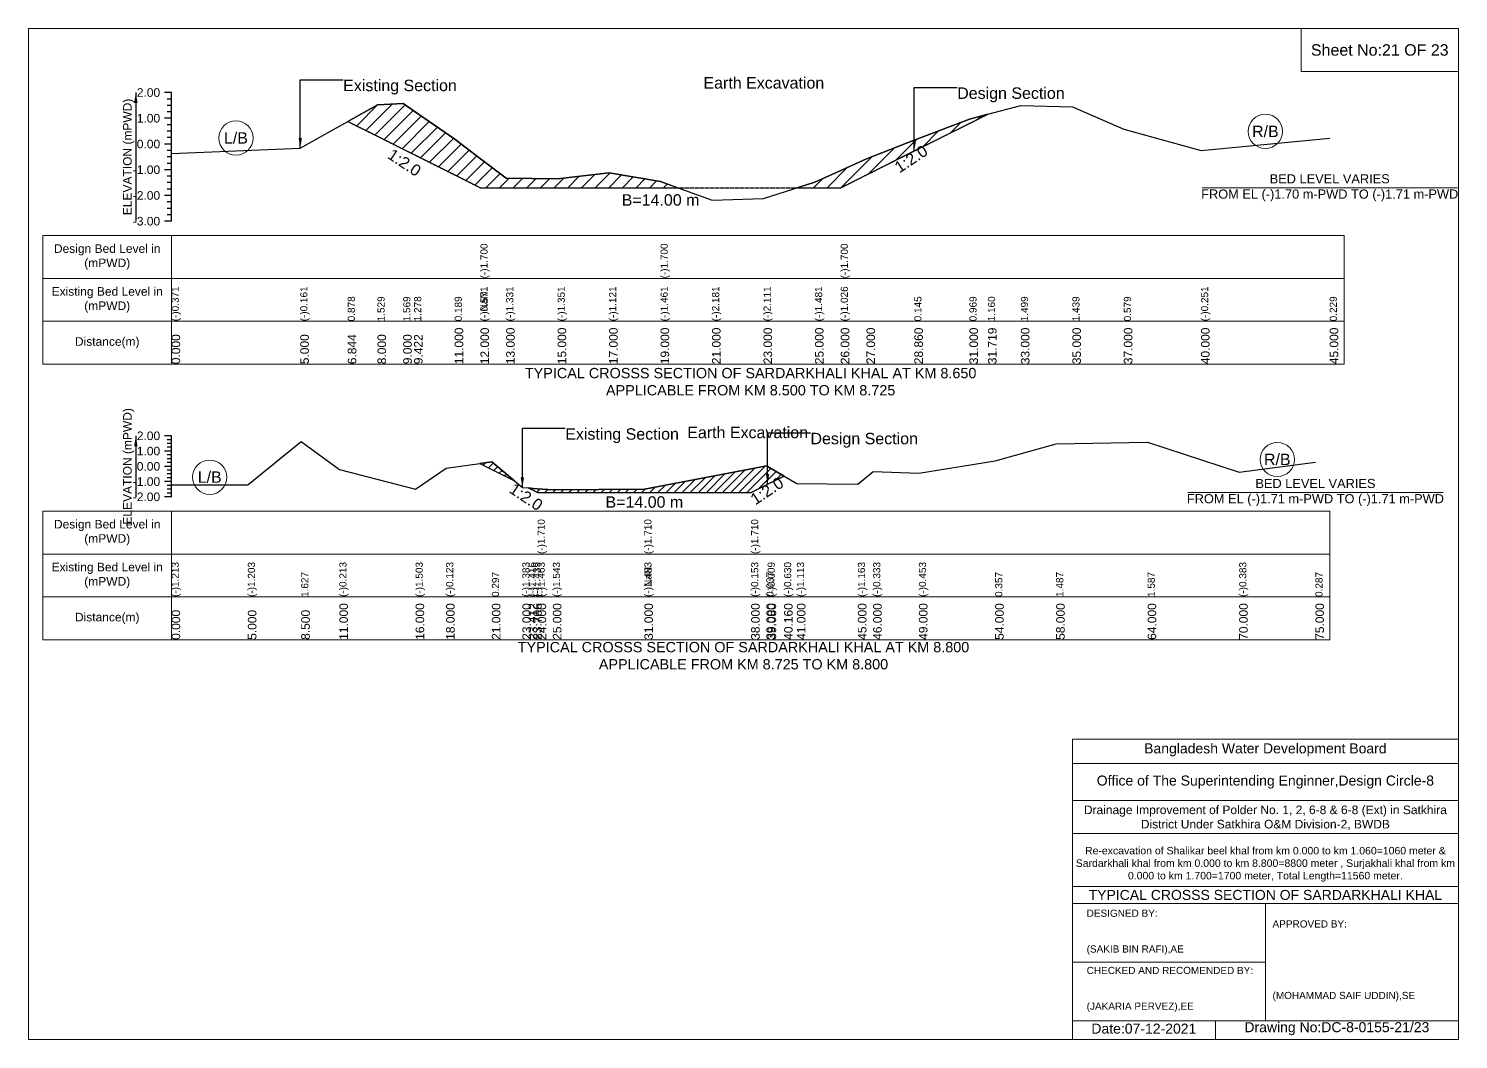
# Model space of a CAD drawing. Header units: inches. Extents: x 93000 to 506000, y -4242 to 0.
# Drawn here: x 300000 to 306000, y -4242 to 0 of the extents above; entities that cross this region are included whole.
import ezdxf

# ---------------------------------------------------------------- set-up
doc = ezdxf.new("R2010")
doc.units = ezdxf.units.IN
doc.header["$LTSCALE"] = 7
doc.header["$MEASUREMENT"] = 0
doc.linetypes.add('DASHED', pattern=[0.75, 0.5, -0.25])
for name, color, linetype, lineweight in [('Cross section Data Border', 7, 'Continuous', 9), ('Cross Section Labels', 7, 'Continuous', 9), ('Design_Bed_Level for Xsection', 7, 'DASHED', 25), ('Existing_Bed_Level for Xsection', 7, 'Continuous', 25), ('Long Section Labels', 7, 'Continuous', 9)]:
    doc.layers.add(name, color=color, linetype=linetype, lineweight=lineweight)
doc.styles.get("Standard").update_dxf_attribs({"font": 'arial.ttf'})
doc.dimstyles.get("Standard").update_dxf_attribs({"dimtxt": 0.18, "dimasz": 0.18, "dimexe": 0.18, "dimexo": 0.0625, "dimgap": 0.09, "dimtad": 0, "dimtih": 1, "dimtoh": 1, "dimdec": 4, "dimzin": 0, "dimdsep": 46, "dimtxsty": 'Standard', "dimcen": 0.09, "dimadec": 0, "dimazin": 0, "dimtfac": 1, "dimtdec": 4, "dimtofl": 0, "dimtmove": 0, "dimatfit": 3, "dimfxl": 1, "dimtolj": 1, "dimtzin": 0, "dimarcsym": 0})

msp = doc.modelspace()

# ---------------------------------------------------------------- hatches: boundary and pattern name
at = {"layer": 'Existing_Bed_Level for Xsection'}
h = msp.add_hatch(dxfattribs=at)
h.set_pattern_fill('ANSI31', color=256, scale=324, style=0)
h.paths.add_polyline_path([(301339.2, -389.6), (301464, -452.1), (301572, -506.1), (301617.6, -528.8), (301788, -614.1), (301896, -668.1), (302004, -668.1), (302220, -668.1), (302436, -668.1), (302652, -668.1), (302723.7, -668.1), (302652, -642.2), (302436, -605.5), (302220, -630.4), (302004, -628.2), (301896, -546.1), (301788, -464), (301617.6, -346.5), (301572, -315), (301464, -319.3)])
h = msp.add_hatch(dxfattribs=at)
h.set_pattern_fill('ANSI31', color=256, scale=324, style=0)
h.paths.add_polyline_path([(303224.9, -668.1), (303300, -668.1), (303408, -668.1), (303516, -614.1), (303716.8, -513.6), (303948, -398.1), (304025.7, -359.2), (303948, -379.8), (303716.8, -468.8), (303516, -546.1), (303408, -595.3), (303300, -644.4)])
h = msp.add_hatch(dxfattribs=at)
h.set_pattern_fill('ANSI31', color=256, scale=192, style=0)
h.paths.add_polyline_path([(301893.3, -1825.3), (301944, -1850.7), (302039.4, -1898.4), (301944, -1818.2)])
h = msp.add_hatch(dxfattribs=at)
h.set_pattern_fill('ANSI31', color=256, scale=192, style=0)
h.paths.add_polyline_path([(302098.4, -1927.9), (302117.2, -1937.3), (302136, -1946.7), (302200, -1946.7), (302584, -1946.7), (303032, -1946.7), (303096, -1914.7), (303101.1, -1912.1), (303170.2, -1877.6), (303101.1, -1837.8), (303096, -1834.9), (303032, -1847), (302584, -1932.2), (302200, -1936), (302136, -1930.9), (302117.2, -1929.4)])

# ---------------------------------------------------------------- linework, layer by layer
at = {"layer": 'Cross section Data Border'}
for points in [[(300000, 0), (306000, 0), (306000, -4242), (300000, -4242)], [(305340, 0), (306000, 0), (306000, -180), (305340, -180)], [(300060, -868.5), (305520, -868.5), (305520, -1408.5), (300060, -1408.5)], [(300060, -2025.2), (305460, -2025.2), (305460, -2565.2), (300060, -2565.2)]]:
    msp.add_lwpolyline(points, close=True, dxfattribs=at)
for points in [[(300600, -868.5), (300600, -1408.5)], [(300060, -1048.5), (305520, -1048.5)], [(300060, -1228.5), (305520, -1228.5)], [(300600, -2025.2), (300600, -2565.2)], [(300060, -2205.2), (305460, -2205.2)], [(300060, -2385.2), (305460, -2385.2)], [(304380, -4242), (304380, -2982), (306000, -2982)], [(304380, -3084), (306000, -3084)], [(304380, -3240), (306000, -3240)], [(304380, -3378), (306000, -3378)], [(304380, -3600), (306000, -3600)], [(304380, -3672), (306000, -3672)], [(305190, -3672), (305190, -4164)], [(304380, -3918), (305190, -3918)], [(304380, -4164), (306000, -4164)], [(304980, -4164), (304980, -4242)]]:
    msp.add_lwpolyline(points, dxfattribs=at)
at = {"layer": 'Cross Section Labels'}
for points in [[(304924.2, -668.1), (305995.8, -668.1)], [(304864.2, -1946.7), (305935.8, -1946.7)]]:
    msp.add_lwpolyline(points, dxfattribs=at)
for centre in [(305190, -431.6), (300870, -459.2), (305240, -1808.3), (300760, -1882.6)]:
    msp.add_circle(centre, 72, dxfattribs=at)
at = {"layer": 'Design_Bed_Level for Xsection'}
for points in [[(301339.2, -389.6), (301617.6, -528.8), (301896, -668.1), (302652, -668.1), (303408, -668.1), (303716.8, -513.6), (304025.7, -359.2)], [(302098.4, -1927.9), (302117.2, -1937.3), (302136, -1946.7), (302584, -1946.7), (303032, -1946.7), (303101.1, -1912.1), (303170.2, -1877.6)]]:
    msp.add_lwpolyline(points, dxfattribs=at)
at = {"layer": 'Existing_Bed_Level for Xsection'}
for points in [[(300600, -268.5), (300570, -268.5)], [(300600, -295.5), (300582, -295.5)], [(300600, -808.5), (300600, -700.5), (300600, -592.5), (300600, -484.5), (300600, -376.5), (300600, -268.5)], [(300600, -322.5), (300582, -322.5)], [(300600, -349.5), (300582, -349.5)], [(300600, -524.5), (301140, -501.8), (301339.2, -389.6), (301464, -319.3), (301572, -315), (301617.6, -346.5), (301788, -464), (301896, -546.1), (301896, -546.1), (302004, -628.2), (302220, -630.4), (302436, -605.5), (302652, -642.2), (302652, -642.2), (302868, -720), (303084, -712.4), (303300, -644.4), (303408, -595.3), (303408, -595.3), (303516, -546.1), (303716.8, -468.8), (303948, -379.8), (304025.7, -359.2), (304164, -322.6), (304380, -329), (304596, -421.9), (304920, -511.6), (305460, -459.7)], [(300600, -376.5), (300570, -376.5)], [(300600, -403.5), (300582, -403.5)], [(300600, -430.5), (300582, -430.5)], [(300600, -457.5), (300582, -457.5)], [(300600, -484.5), (300570, -484.5)], [(300600, -511.5), (300582, -511.5)], [(300600, -538.5), (300582, -538.5)], [(300600, -592.5), (300570, -592.5)], [(300600, -565.5), (300582, -565.5)], [(300600, -619.5), (300582, -619.5)], [(300600, -646.5), (300582, -646.5)], [(300600, -700.5), (300570, -700.5)], [(300600, -673.5), (300582, -673.5)], [(300600, -727.5), (300582, -727.5)], [(300600, -754.5), (300582, -754.5)], [(300600, -808.5), (300570, -808.5)], [(300600, -781.5), (300582, -781.5)], [(300600, -1709.2), (300570, -1709.2)], [(300600, -1725.2), (300582, -1725.2)], [(300600, -1965.2), (300600, -1901.2), (300600, -1837.2), (300600, -1773.2), (300600, -1709.2)], [(300600, -1914.9), (300920, -1914.2), (301144, -1733.1), (301304, -1850.9), (301624, -1933.4), (301752, -1845.1), (301944, -1818.2), (302072, -1925.8), (302098.4, -1927.9), (302117.2, -1929.4), (302136, -1930.9), (302136, -1930.9), (302200, -1936), (302584, -1932.2), (302584, -1932.2), (303032, -1847), (303032, -1847), (303096, -1834.9), (303101.1, -1837.8), (303170.2, -1877.6), (303224, -1908.5), (303480, -1911.7), (303544, -1858.6), (303736, -1866.2), (304056, -1814.4), (304312, -1742.1), (304696, -1735.7), (305080, -1861.8), (305400, -1818.9)], [(300600, -1773.2), (300570, -1773.2)], [(300600, -1741.2), (300582, -1741.2)], [(300600, -1757.2), (300582, -1757.2)], [(300600, -1789.2), (300582, -1789.2)], [(300600, -1837.2), (300570, -1837.2)], [(300600, -1805.2), (300582, -1805.2)], [(300600, -1821.2), (300582, -1821.2)], [(300600, -1853.2), (300582, -1853.2)], [(300600, -1901.2), (300570, -1901.2)], [(300600, -1869.2), (300582, -1869.2)], [(300600, -1885.2), (300582, -1885.2)], [(300600, -1917.2), (300582, -1917.2)], [(300600, -1965.2), (300570, -1965.2)], [(300600, -1933.2), (300582, -1933.2)], [(300600, -1949.2), (300582, -1949.2)]]:
    msp.add_lwpolyline(points, dxfattribs=at)
for points in [[(301339.2, -389.6), (301339.2, -389.6), (301464, -452.1), (301572, -506.1), (301617.6, -528.8), (301788, -614.1), (301896, -668.1), (301896, -668.1), (302004, -668.1), (302220, -668.1), (302436, -668.1), (302652, -668.1), (302652, -668.1), (302723.7, -668.1), (302652, -642.2), (302652, -642.2), (302436, -605.5), (302220, -630.4), (302004, -628.2), (301896, -546.1), (301896, -546.1), (301788, -464), (301617.6, -346.5), (301572, -315), (301464, -319.3), (301339.2, -389.6)], [(303224.9, -668.1), (303300, -668.1), (303408, -668.1), (303408, -668.1), (303516, -614.1), (303716.8, -513.6), (303948, -398.1), (304025.7, -359.2), (303948, -379.8), (303716.8, -468.8), (303516, -546.1), (303408, -595.3), (303408, -595.3), (303300, -644.4)], [(301893.3, -1825.3), (301944, -1850.7), (302039.4, -1898.4), (301944, -1818.2)], [(302098.4, -1927.9), (302117.2, -1937.3), (302136, -1946.7), (302136, -1946.7), (302200, -1946.7), (302584, -1946.7), (302584, -1946.7), (303032, -1946.7), (303032, -1946.7), (303096, -1914.7), (303101.1, -1912.1), (303170.2, -1877.6), (303101.1, -1837.8), (303096, -1834.9), (303032, -1847), (303032, -1847), (302584, -1932.2), (302584, -1932.2), (302200, -1936), (302136, -1930.9), (302136, -1930.9), (302117.2, -1929.4)]]:
    msp.add_lwpolyline(points, close=True, dxfattribs=at)

# ---------------------------------------------------------------- texts
at = {"layer": 'Cross section Data Border', "attachment_point": 5}
for s, insert, char_height in [('Sheet No:21 OF 23', (305670, -90), 48), ('Bangladesh Water Development Board', (305190, -3027), 42), ('Office of The Superintending Enginner,Design Circle-8', (305190, -3162), 42)]:
    msp.add_mtext(s, dxfattribs=dict(at, insert=insert, char_height=char_height))
at = {"layer": 'Cross section Data Border'}
for s, insert, char_height, width, attachment_point in [('Design Bed Level in (mPWD)', (300330, -958.5), 36, 480, 5), ('Existing Bed Level in (mPWD)', (300330, -1138.5), 36, 480, 5), ('Distance(m)', (300330, -1318.5), 36, 480, 5), ('Design Bed Level in (mPWD)', (300330, -2115.2), 36, 480, 5), ('Existing Bed Level in (mPWD)', (300330, -2295.2), 36, 480, 5), ('Distance(m)', (300330, -2475.2), 36, 480, 5), ('Drainage Improvement of Polder No. 1, 2, 6-8 & 6-8 (Ext) in Satkhira District Under Satkhira O&M Division-2, BWDB', (305190, -3312), 36, 1680, 5), ('Re-excavation of Shalikar beel khal from km 0.000 to km 1.060=1060 meter & Sardarkhali khal from km 0.000 to km 8.800=8800 meter , Surjakhali khal from km 0.000 to km 1.700=1700 meter, Total Length=11560 meter.', (305190, -3507), 31.4683, 1620, 5), ('TYPICAL CROSSS SECTION OF SARDARKHALI KHAL', (305190, -3636), 42, 1680, 5), ('DESIGNED BY:^J^J^J(SAKIB BIN RAFI),AE', (304440, -3792), 30, 840, 4), ('APPROVED BY:^J^J^J^J^J^J(MOHAMMAD SAIF UDDIN),SE', (305220, -3912), 30, 840, 4), ('CHECKED AND RECOMENDED BY:^J^J^J(JAKARIA PERVEZ),EE', (304440, -4032), 30, 840, 4), ('Date:07-12-2021', (304680, -4197), 42, 840, 5), ('Drawing No:DC-8-0155-21/23', (305490, -4197), 42, 1320, 5)]:
    msp.add_mtext(s, dxfattribs=dict(at, insert=insert, char_height=char_height, width=width, attachment_point=attachment_point))
at = {"layer": 'Cross Section Labels'}
for s, insert, char_height, attachment_point in [('Existing Section', (301320, -214.5), 48, 1), ('Earth Excavation', (302832, -203.7), 48, 1), ('Design Section', (303896.8, -246.9), 48, 1), ('R/B', (305190, -431.6), 48, 5), ('L/B', (300870, -459.2), 48, 5), ('BED LEVEL VARIES ^JFROM EL (-)1.70 m-PWD TO (-)1.71 m-PWD', (305460, -668.1), 38.4, 5), ('B=14.00 m', (302652, -695.1), 48, 2), ('TYPICAL CROSSS SECTION OF SARDARKHALI KHAL AT KM 8.650^JAPPLICABLE FROM KM 8.500 TO KM 8.725', (303030, -1482), 43.2, 5), ('Existing Section', (302252, -1677.2), 48, 1), ('Earth Excavation', (302764, -1670.8), 48, 1), ('Design Section', (303281.1, -1696.4), 48, 1), ('R/B', (305240, -1808.3), 48, 5), ('L/B', (300760, -1882.6), 48, 5), ('BED LEVEL VARIES ^JFROM EL (-)1.71 m-PWD TO (-)1.71 m-PWD', (305400, -1946.7), 38.4, 5), ('B=14.00 m', (302584, -1962.7), 48, 2), ('TYPICAL CROSSS SECTION OF SARDARKHALI KHAL AT KM 8.800^JAPPLICABLE FROM KM 8.725 TO KM 8.800', (303000, -2632), 43.2, 5)]:
    msp.add_mtext(s, dxfattribs=dict(at, insert=insert, char_height=char_height, attachment_point=attachment_point))
at = {"layer": 'Cross Section Labels', "char_height": 48, "attachment_point": 2}
for insert, rotation in [((301590.6, -542.3), 326.30993), ((303689.8, -527.1), 33.69007), ((302101.2, -1945.3), 326.30993), ((303085.1, -1920.1), 33.69007)]:
    msp.add_mtext('1:2.0', dxfattribs=dict(at, insert=insert, rotation=rotation))
at = {"layer": 'Existing_Bed_Level for Xsection', "char_height": 36, "attachment_point": 5, "rotation": 90}
for insert in [(300420, -538.5), (300420, -1837.2)]:
    msp.add_mtext('ELEVATION (mPWD)', dxfattribs=dict(at, insert=insert))
at = {"layer": 'Existing_Bed_Level for Xsection', "char_height": 36, "attachment_point": 6}
for s, insert in [('2.00', (300552, -268.5)), ('1.00', (300552, -376.5)), ('0.00', (300552, -484.5)), ('-1.00', (300552, -592.5)), ('-2.00', (300552, -700.5)), ('-3.00', (300552, -808.5)), ('2.00', (300552, -1709.2)), ('1.00', (300552, -1773.2)), ('0.00', (300552, -1837.2)), ('-1.00', (300552, -1901.2)), ('-2.00', (300552, -1965.2))]:
    msp.add_mtext(s, dxfattribs=dict(at, insert=insert))
at = {"layer": 'Long Section Labels', "attachment_point": 1, "rotation": 90}
for s, insert, char_height in [('(-)1.700', (301896, -1048.5), 30), ('(-)1.700', (302652, -1048.5), 30), ('(-)1.700', (303408, -1048.5), 30), ('(-)0.371', (300600, -1228.5), 30), ('(-)0.161', (301140, -1228.5), 30), ('0.878', (301339.2, -1228.5), 30), ('1.529', (301464, -1228.5), 30), ('1.569', (301572, -1228.5), 30), ('1.278', (301617.6, -1228.5), 30), ('0.189', (301788, -1228.5), 30), ('(-)0.571', (301896, -1228.5), 30), ('(-)0.571', (301896, -1228.5), 30), ('(-)0.571', (301896, -1228.5), 30), ('(-)NaN', (301896, -1228.5), 30), ('(-)NaN', (301896, -1228.5), 30), ('(-)NaN', (301896, -1228.5), 30), ('(-)1.331', (302004, -1228.5), 30), ('(-)1.351', (302220, -1228.5), 30), ('(-)1.121', (302436, -1228.5), 30), ('(-)1.461', (302652, -1228.5), 30), ('(-)1.461', (302652, -1228.5), 30), ('(-)2.181', (302868, -1228.5), 30), ('(-)2.111', (303084, -1228.5), 30), ('(-)1.481', (303300, -1228.5), 30), ('(-)1.026', (303408, -1228.5), 30), ('(-)1.026', (303408, -1228.5), 30), ('0.145', (303716.8, -1228.5), 30), ('0.969', (303948, -1228.5), 30), ('1.160', (304025.7, -1228.5), 30), ('1.499', (304164, -1228.5), 30), ('1.439', (304380, -1228.5), 30), ('0.579', (304596, -1228.5), 30), ('(-)0.251', (304920, -1228.5), 30), ('0.229', (305460, -1228.5), 30), ('11.000', (301788, -1408.5), 36), ('12.000', (301896, -1408.5), 36), ('12.000', (301896, -1408.5), 36), ('12.000', (301896, -1408.5), 36), ('13.000', (302004, -1408.5), 36), ('15.000', (302220, -1408.5), 36), ('17.000', (302436, -1408.5), 36), ('19.000', (302652, -1408.5), 36), ('19.000', (302652, -1408.5), 36), ('19.000', (302652, -1408.5), 36), ('21.000', (302868, -1408.5), 36), ('23.000', (303084, -1408.5), 36), ('25.000', (303300, -1408.5), 36), ('26.000', (303408, -1408.5), 36), ('26.000', (303408, -1408.5), 36), ('26.000', (303408, -1408.5), 36), ('27.000', (303516, -1408.5), 36), ('28.860', (303716.8, -1408.5), 36), ('31.000', (303948, -1408.5), 36), ('31.719', (304025.7, -1408.5), 36), ('33.000', (304164, -1408.5), 36), ('35.000', (304380, -1408.5), 36), ('37.000', (304596, -1408.5), 36), ('40.000', (304920, -1408.5), 36), ('45.000', (305460, -1408.5), 36), ('0.000', (300600, -1408.5), 36), ('5.000', (301140, -1408.5), 36), ('6.844', (301339.2, -1408.5), 36), ('8.000', (301464, -1408.5), 36), ('9.000', (301572, -1408.5), 36), ('9.422', (301617.6, -1408.5), 36), ('(-)1.710', (302136, -2205.2), 30), ('(-)1.710', (302584, -2205.2), 30), ('(-)1.710', (303032, -2205.2), 30), ('(-)1.213', (300600, -2385.2), 30), ('(-)1.203', (300920, -2385.2), 30), ('(-)0.213', (301304, -2385.2), 30), ('(-)1.503', (301624, -2385.2), 30), ('(-)0.123', (301752, -2385.2), 30), ('(-)1.383', (302072, -2385.2), 30), ('(-)1.416', (302098.4, -2385.2), 30), ('(-)1.439', (302117.2, -2385.2), 30), ('(-)1.463', (302136, -2385.2), 30), ('(-)1.463', (302136, -2385.2), 30), ('(-)1.463', (302136, -2385.2), 30), ('(-)1.543', (302200, -2385.2), 30), ('(-)1.483', (302584, -2385.2), 30), ('(-)1.483', (302584, -2385.2), 30), ('(-)NaN', (302584, -2385.2), 30), ('(-)0.153', (303032, -2385.2), 30), ('(-)0.153', (303032, -2385.2), 30), ('(-)0.153', (303032, -2385.2), 30), ('(-)0.009', (303101.1, -2385.2), 30), ('(-)0.630', (303170.2, -2385.2), 30), ('(-)1.113', (303224, -2385.2), 30), ('(-)1.163', (303480, -2385.2), 30), ('(-)0.333', (303544, -2385.2), 30), ('(-)0.453', (303736, -2385.2), 30), ('(-)0.383', (305080, -2385.2), 30), ('1.627', (301144, -2385.2), 30), ('0.297', (301944, -2385.2), 30), ('0.037', (303096, -2385.2), 30), ('0.357', (304056, -2385.2), 30), ('1.487', (304312, -2385.2), 30), ('1.587', (304696, -2385.2), 30), ('0.287', (305400, -2385.2), 30), ('0.000', (300600, -2565.2), 36), ('5.000', (300920, -2565.2), 36), ('8.500', (301144, -2565.2), 36), ('11.000', (301304, -2565.2), 36), ('16.000', (301624, -2565.2), 36), ('18.000', (301752, -2565.2), 36), ('21.000', (301944, -2565.2), 36), ('23.000', (302072, -2565.2), 36), ('23.412', (302098.4, -2565.2), 36), ('23.706', (302117.2, -2565.2), 36), ('24.000', (302136, -2565.2), 36), ('24.000', (302136, -2565.2), 36), ('24.000', (302136, -2565.2), 36), ('25.000', (302200, -2565.2), 36), ('31.000', (302584, -2565.2), 36), ('31.000', (302584, -2565.2), 36), ('31.000', (302584, -2565.2), 36), ('38.000', (303032, -2565.2), 36), ('38.000', (303032, -2565.2), 36), ('38.000', (303032, -2565.2), 36), ('39.000', (303096, -2565.2), 36), ('39.080', (303101.1, -2565.2), 36), ('40.160', (303170.2, -2565.2), 36), ('41.000', (303224, -2565.2), 36), ('45.000', (303480, -2565.2), 36), ('46.000', (303544, -2565.2), 36), ('49.000', (303736, -2565.2), 36), ('54.000', (304056, -2565.2), 36), ('58.000', (304312, -2565.2), 36), ('64.000', (304696, -2565.2), 36), ('70.000', (305080, -2565.2), 36), ('75.000', (305400, -2565.2), 36)]:
    msp.add_mtext(s, dxfattribs=dict(at, insert=insert, char_height=char_height))

# ---------------------------------------------------------------- leaders
at = {"layer": 'Cross Section Labels', "annotation_type": 0, "has_hookline": 1, "hookline_direction": 0}
for points, text_width in [([(301140, -501.8), (301140, -214.5), (301319.9, -214.5)], 467.2), ([(303716.8, -513.6), (303716.8, -246.9), (303896.7, -246.9)], 441.2), ([(302072, -1925.8), (302072, -1677.2), (302251.9, -1677.2)], 467.2), ([(303101.1, -1912.1), (303101.1, -1696.4), (303281, -1696.4)], 441.2)]:
    msp.add_leader(points, dimstyle='Standard', override={"dimasz": 43.2}, dxfattribs=dict(at, text_width=text_width))
at = {"layer": 'Existing_Bed_Level for Xsection'}
for points in [[(300450, -268.5), (300450, -808.5)], [(300450, -1709.2), (300450, -1965.2)]]:
    msp.add_leader(points, dimstyle='Standard', override={"dimasz": 43.2}, dxfattribs=at)

doc.saveas('drawing.dxf')
